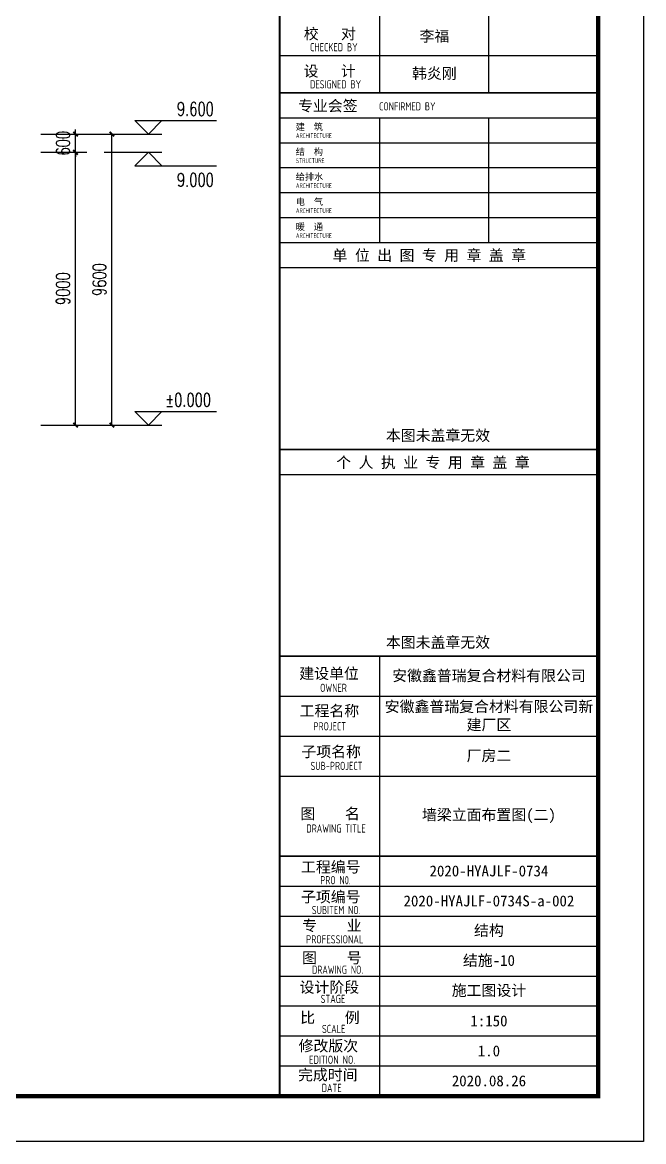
# Model space of a CAD drawing. Header units: millimetres. Extents: x 6950065 to 7140129, y 16284814 to 19754034.
# Drawn here: x 7119645 to 7140129, y 18151127 to 18188067 of the extents above; entities that cross this region are included whole.
import ezdxf

# ---------------------------------------------------------------- set-up
doc = ezdxf.new("R2010")
doc.units = ezdxf.units.MM
doc.header["$LTSCALE"] = 1500
doc.header["$MEASUREMENT"] = 0
doc.layers.get('Defpoints').update_dxf_attribs({"color": 1})
for name, color, linetype in [('C型钢', 6, 'Continuous'), ('PUB_DIM', 161, 'Continuous'), ('PUB_TEXT', 7, 'Continuous'), ('PUB_TITLE', 4, 'Continuous'), ('TK', 4, 'Continuous')]:
    doc.layers.add(name, color=color, linetype=linetype)
doc.styles.add('_TCH_DIM', font='SIMPLEX', dxfattribs={"bigfont": 'GBCBIG'})
doc.styles.add('_TCH_DIM_T3', font='SIMPLEX', dxfattribs={"width": 0.705882, "bigfont": 'GBCBIG'})
doc.styles.add('TSSD_REIN', font='tssdeng.shx', dxfattribs={"width": 0.7, "bigfont": 'tssdchn.shx'})
doc.styles.add('图签宋体', font='', dxfattribs={"height": 300})
doc.styles.get('图签宋体').set_extended_font_data('NSimSun')
doc.dimstyles.new('_TCH_ARCH&&150', dxfattribs={"dimtxt": 446.25, "dimasz": 150, "dimexe": 375, "dimexo": 450, "dimgap": 189.375, "dimtad": 1, "dimdec": 0, "dimzin": 0, "dimdsep": 46, "dimtxsty": '_TCH_DIM_T3', "dimblk": 'ARCHTICK', "dimcen": 0.09, "dimclrt": 7, "dimazin": 2, "dimtfac": 1, "dimtdec": 0, "dimtix": 1, "dimtmove": 2, "dimatfit": 3, "dimfxl": 0, "dimtolj": 1, "dimtzin": 0, "dimarcsym": 0})

# ---------------------------------------------------------------- blocks, each defined once
blk = doc.blocks.new('GeYuanFrame_17075273', base_point=(18.76, 4.34))
at = {"layer": 'PUB_TITLE'}
for points in [[(554.76, 235.14), (554.76, 292.54)], [(578.76, 235.14), (578.76, 292.54)], [(554.76, 202.14), (554.76, 229.64)], [(578.76, 202.14), (578.76, 229.64)], [(554.76, 14.34), (554.76, 111.14)]]:
    blk.add_lwpolyline(points, dxfattribs=at)
at = {"layer": 'TK'}
for p, q in [((532.76, 243.34), (602.76, 243.34)), ((532.76, 235.14), (602.76, 235.14)), ((532.76, 235.14), (602.76, 235.14)), ((532.76, 102.34), (602.76, 102.34)), ((532.76, 93.54), (602.76, 93.54)), ((532.76, 84.74), (554.76, 84.74)), ((532.76, 84.74), (602.76, 84.74)), ((532.76, 67.18), (602.76, 67.18)), ((532.76, 67.14), (602.76, 67.14)), ((532.76, 60.58), (602.76, 60.58)), ((532.76, 53.98), (602.76, 53.98)), ((532.76, 47.38), (602.76, 47.38)), ((532.76, 40.78), (602.76, 40.78)), ((532.76, 34.18), (602.76, 34.18)), ((532.76, 27.58), (602.76, 27.58)), ((532.76, 20.98), (602.76, 20.98)), ((532.76, 14.34), (602.76, 14.34))]:
    blk.add_line(p, q, dxfattribs=at)
for points in [[(18.76, 424.34), (612.76, 424.34), (612.76, 4.34), (18.76, 4.34), (18.76, 424.34)], [(532.76, 235.14), (602.76, 235.14)], [(532.76, 229.64), (602.76, 229.64)], [(532.76, 224.14), (602.76, 224.14)], [(532.76, 218.64), (602.76, 218.64)], [(532.76, 213.14), (602.76, 213.14)], [(532.76, 207.64), (602.76, 207.64)], [(532.76, 202.14), (602.76, 202.14)], [(532.76, 196.64), (602.76, 196.64)], [(532.76, 151.14), (602.76, 151.14)]]:
    blk.add_lwpolyline(points, dxfattribs=at)
at = {"layer": 'TK', "const_width": 1}
blk.add_lwpolyline([(602.76, 414.34), (43.76, 414.34), (43.76, 14.34), (602.76, 14.34)], close=True, dxfattribs=at)
at = {"layer": 'TK'}
for points, const_width in [([(532.76, 414.34), (532.76, 14.34)], 0.4), ([(532.76, 235.14), (602.76, 235.14)], 0.35), ([(532.76, 202.14), (602.76, 202.14)], 0.35), ([(532.76, 156.64), (602.76, 156.64)], 0.35), ([(532.76, 111.14), (602.76, 111.14)], 0.35), ([(532.76, 67.18), (602.76, 67.18)], 0.35)]:
    blk.add_lwpolyline(points, dxfattribs=dict(at, const_width=const_width))
at = {"layer": 'TK', "style": '图签宋体'}
for s, height, p in [('校   对', 2.4, (538.06, 246.9)), ('设   计', 2.4, (538.03, 238.7)), ('专业会签', 2.4, (536.79, 231.05)), ('建  筑', 1.44, (536.28, 226.92)), ('结  构', 1.44, (536.28, 221.42)), ('给排水', 1.44, (536.28, 215.92)), ('电  气', 1.44, (536.28, 210.42)), ('暖  通', 1.44, (536.28, 204.92)), ('单 位 出 图 专 用 章 盖 章', 2.4, (544.39, 198.16)), ('本图未盖章无效', 2.4, (556.1, 158.51)), ('个 人 执 业 专 用 章 盖 章', 2.4, (545.19, 152.58)), ('本图未盖章无效', 2.4, (556.1, 113.01)), ('建设单位', 2.4, (537.06, 106.14)), ('工程名称', 2.4, (537.14, 97.93)), ('子项名称', 2.4, (537.52, 88.95)), ('图    名', 2.4, (537.3, 75.3)), ('工程编号', 2.4, (537.44, 63.58)), ('子项编号', 2.4, (537.44, 57)), ('专    业', 2.4, (537.68, 50.69)), ('图    号', 2.4, (537.69, 43.58)), ('设计阶段', 2.4, (537.12, 37.12)), ('比    例', 2.4, (537.26, 30.44)), ('修改版次', 2.4, (536.91, 24.22)), ('完成时间', 2.4, (536.79, 17.83))]:
    blk.add_text(s, height=height, dxfattribs=at).set_placement(p)
at = {"layer": 'TK', "style": 'TSSD_REIN'}
for s, height, width, p in [('CHECKED BY', 1.8, 0.7, (539.42, 244.25)), ('DESIGNED BY', 1.8, 0.7, (539.43, 236.08)), ('CONFIRMED BY', 1.8, 0.7, (554.61, 231.23)), ('ARCHITECTURE', 1.08, 0.7, (536.32, 225.15)), ('STRUCTURE', 1.08, 0.7, (536.32, 219.65)), ('ARCHITECTURE', 1.08, 0.7, (536.32, 214.15)), ('ARCHITECTURE', 1.08, 0.7, (536.32, 208.65)), ('ARCHITECTURE', 1.08, 0.7, (536.32, 203.15)), ('OWNER', 1.8, 0.7, (541.65, 103.29)), ('PROJECT', 1.8, 0.7, (540.19, 94.83)), ('SUB-PROJECT', 1.8, 0.7, (539.53, 86.11)), ('DRAWING TITLE', 1.8, 0.7, (538.64, 72.34)), ('PRO N0.', 1.8, 0.7, (541.68, 60.96)), ('SUBITEM NO.', 1.8, 0.7, (539.82, 54.39)), ('PROFESSIONAL', 1.8, 0.8, (538.55, 47.95)), ('DRAWING NO.', 1.8, 0.7, (539.86, 41.26)), ('STAGE', 1.8, 0.7, (541.76, 34.84)), ('SCALE', 1.8, 0.7, (542.05, 28.23)), ('EDITION NO.', 1.8, 0.8, (539.2, 21.45)), ('DATE', 1.8, 0.7, (542, 15.26))]:
    blk.add_text(s, height=height, dxfattribs=dict(at, width=width)).set_placement(p)
at = {"layer": 'TK', "char_height": 2.4, "attachment_point": 5, "style": '图签宋体'}
for s, insert, width in [('李福', (566.76, 247.44), 24), ('韩炎刚', (566.76, 239.24), 24), ('安徽鑫普瑞复合材料有限公司', (578.76, 106.74), 48), ('安徽鑫普瑞复合材料有限公司新建厂区', (578.76, 97.94), 48), ('厂房二', (578.76, 89.14), 48), ('墙梁立面布置图(二)', (578.76, 75.94), 48), ('2020-HYAJLF-0734', (578.76, 63.88), 48), ('2020-HYAJLF-0734S-a-002', (578.76, 57.28), 48), ('结构', (578.76, 50.68), 48), ('结施-10', (578.76, 44.08), 48), ('施工图设计', (578.76, 37.48), 48), ('1:150', (578.76, 30.88), 48), ('1.0', (578.76, 24.28), 48), ('2020.08.26', (578.76, 17.69), 48)]:
    blk.add_mtext(s, dxfattribs=dict(at, insert=insert, width=width))
blk = doc.blocks.new('_ArchTick')
at = {"color": 0, "linetype": 'ByBlock', "const_width": 0.4}
blk.add_lwpolyline([(-0.5, -0.5), (0.5, 0.5)], dxfattribs=at)
blk = doc.blocks.new('*D1447')
at = {"layer": 'Defpoints', "color": 0}
for p in [(7119802, 18184378), (7122597, 18184378), (7119802, 18174778)]:
    blk.add_point(p, dxfattribs=at)
at = {"layer": 'PUB_DIM', "color": 0, "lineweight": -2}
for p, q in [((7120252, 18184378), (7122972, 18184378)), ((7122597, 18174778), (7122597, 18184378)), ((7120252, 18174778), (7122972, 18174778))]:
    blk.add_line(p, q, dxfattribs=at)
at = {"layer": 'PUB_DIM', "color": 0, "lineweight": -2, "xscale": 150, "yscale": 150, "zscale": 150}
for p, rotation in [((7122597, 18184378), 90), ((7122597, 18174778), 270)]:
    blk.add_blockref('_ArchTick', p, dxfattribs=dict(at, rotation=rotation))
at = {"layer": 'PUB_DIM', "color": 7, "insert": (7122185, 18179578), "char_height": 446.2, "attachment_point": 5, "rotation": 90, "style": '_TCH_DIM_T3'}
blk.add_mtext('\\A1;9600', dxfattribs=at)
blk = doc.blocks.new('*D1448')
at = {"layer": 'Defpoints', "color": 0}
for p in [(7119802, 18183778), (7121397, 18183778), (7119802, 18174778)]:
    blk.add_point(p, dxfattribs=at)
at = {"layer": 'PUB_DIM', "color": 0, "lineweight": -2}
for p, q in [((7120252, 18183778), (7121772, 18183778)), ((7121397, 18174778), (7121397, 18183778)), ((7120252, 18174778), (7121772, 18174778))]:
    blk.add_line(p, q, dxfattribs=at)
at = {"layer": 'PUB_DIM', "color": 0, "lineweight": -2, "xscale": 150, "yscale": 150, "zscale": 150}
for p, rotation in [((7121397, 18183778), 90), ((7121397, 18174778), 270)]:
    blk.add_blockref('_ArchTick', p, dxfattribs=dict(at, rotation=rotation))
at = {"layer": 'PUB_DIM', "color": 7, "insert": (7120985, 18179278), "char_height": 446.2, "attachment_point": 5, "rotation": 90, "style": '_TCH_DIM_T3'}
blk.add_mtext('\\A1;9000', dxfattribs=at)
blk = doc.blocks.new('*D1449')
at = {"layer": 'Defpoints', "color": 0}
for p in [(7119802, 18184378), (7121397, 18184378), (7119802, 18183778)]:
    blk.add_point(p, dxfattribs=at)
at = {"layer": 'PUB_DIM', "color": 0, "lineweight": -2}
for p, q in [((7121397, 18184378), (7121397, 18184528)), ((7120252, 18184378), (7121772, 18184378)), ((7121397, 18183778), (7121397, 18184378)), ((7120252, 18183778), (7121772, 18183778)), ((7121397, 18183778), (7121397, 18183628))]:
    blk.add_line(p, q, dxfattribs=at)
at = {"layer": 'PUB_DIM', "color": 0, "lineweight": -2, "xscale": 150, "yscale": 150, "zscale": 150}
for p, rotation in [((7121397, 18184378), 270), ((7121397, 18183778), 90)]:
    blk.add_blockref('_ArchTick', p, dxfattribs=dict(at, rotation=rotation))
at = {"layer": 'PUB_DIM', "color": 7, "insert": (7120985, 18184078), "char_height": 446.2, "attachment_point": 5, "rotation": 90, "style": '_TCH_DIM_T3'}
blk.add_mtext('\\A1;600', dxfattribs=at)

msp = doc.modelspace()

# ---------------------------------------------------------------- linework, layer by layer
at = {"layer": 'PUB_DIM'}
for p, q in [((7123797.4, 18184378.3), (7123347.4, 18184828.3)), ((7123347.4, 18184828.3), (7126047.4, 18184828.3)), ((7123797.4, 18184378.3), (7124247.4, 18184828.3)), ((7122336.1, 18184378.3), (7124247.4, 18184378.3)), ((7122336.1, 18183778.3), (7124247.4, 18183778.3)), ((7123797.4, 18183778.3), (7123347.4, 18183328.3)), ((7123797.4, 18183778.3), (7124247.4, 18183328.3)), ((7123347.4, 18183328.3), (7126047.4, 18183328.3)), ((7123797.4, 18174778.3), (7123347.4, 18175228.3)), ((7123347.4, 18175228.3), (7126047.4, 18175228.3)), ((7123797.4, 18174778.3), (7124247.4, 18175228.3)), ((7122336.1, 18174778.3), (7124247.4, 18174778.3))]:
    msp.add_line(p, q, dxfattribs=at)

# ---------------------------------------------------------------- block references
at = {"layer": 'C型钢', "color": 3, "xscale": 150, "yscale": 150, "zscale": 150}
msp.add_blockref('GeYuanFrame_17075273', (7051029.5, 18151126.6), dxfattribs=at)

# ---------------------------------------------------------------- texts
at = {"layer": 'PUB_TEXT', "style": '_TCH_DIM', "width": 0.705882}
for s, p in [('9.600', (7124742.4, 18184985.8)), ('9.000', (7124742.4, 18182645.8)), ('%%P0.000', (7124352.4, 18175385.8))]:
    msp.add_text(s, height=446.25, dxfattribs=at).set_placement(p)

# ---------------------------------------------------------------- dimensions: what is measured, and where the dimension line sits
at = {"layer": 'PUB_DIM'}
for p1, p2, distance, picture, middle in [((7119802.3, 18183778.3), (7119802.3, 18184378.3), -1595.2, '*D1449', (7120984.9, 18184078.3)), ((7119802.3, 18174778.3), (7119802.3, 18184378.3), -2795.2, '*D1447', (7122184.9, 18179578.3)), ((7119802.3, 18174778.3), (7119802.3, 18183778.3), -1595.2, '*D1448', (7120984.9, 18179278.3))]:
    dim = msp.add_aligned_dim(p1=p1, p2=p2, distance=distance, dimstyle='_TCH_ARCH&&150', dxfattribs=at)
    dim.commit()
    dim.dimension.update_dxf_attribs({"geometry": picture, "text_midpoint": middle})

doc.saveas('drawing.dxf')
